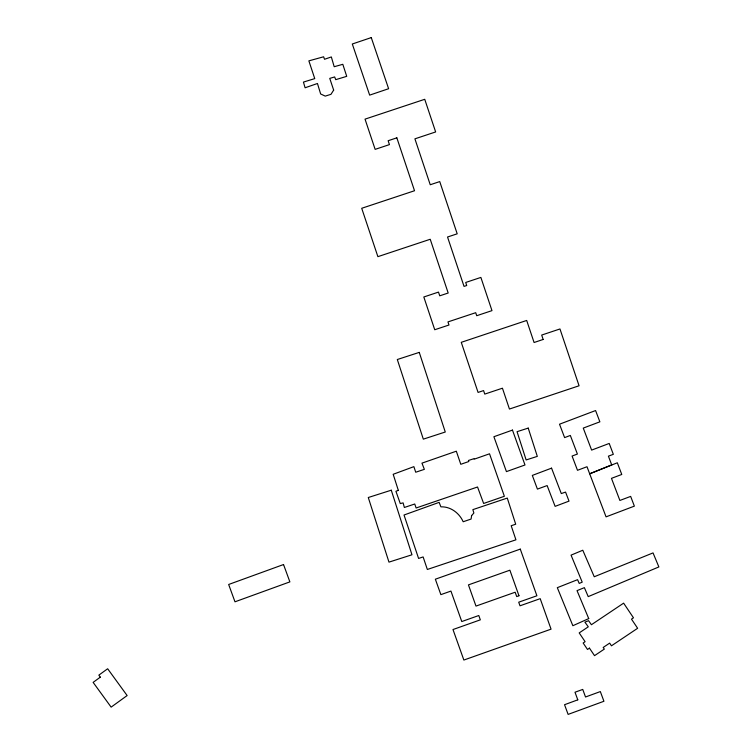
<?xml version="1.0" encoding="UTF-8"?>
<svg xmlns="http://www.w3.org/2000/svg" width="752" height="752" viewBox="0 0 752 752"><rect width="100%" height="100%" fill="white"/><g stroke="black" fill="none" stroke-linecap="round" stroke-linejoin="round"><path stroke-width="1.13" d="M471.626 515.581L471.09 519.059L463.176 521.747C459.35 513.08 450.598 506.444 440.888 506.848L439.14 502.364L404.021 515.017L418.582 558.435L423.122 556.931L427.343 569.471L515.928 539.814L511.191 525.723L515.703 524.219L507.28 498.078L472.867 509.63L473.873 513.024L471.626 515.581M333.662 90.108L330.965 94.329L325.249 96.115L320.643 93.962L317.457 83.491L305.096 87.777L303.432 82.09L314.75 78.612L308.865 60.865L323.633 56.785L324.526 59.276L331.331 56.945L334.198 66.721L342.809 64.305L346.719 76.347L335.721 79.665L334.649 76.939L329.752 78.387L333.662 90.108M100.326 677.157L93.126 682.374L111.136 707.134L127.135 695.553L107.658 668.763L98.841 675.136L100.326 677.157M589.455 648.139L587.5 649.465L583.148 642.998L585.103 641.682L579.2 632.902L588.29 626.82L584.896 622.158L588.581 620.673L591.41 624.733L623.624 603.151L633.475 617.806L631.483 619.131L637.63 628.277L611.461 645.808L609.646 643.12L603.189 647.463L604.307 649.108L594.522 655.659L589.455 648.139M588.731 618.595L572.855 625.72L557.317 587.669L577.564 579.679L579.219 583.43L582.208 582.151L571.059 555.136L582.791 550.238L594.249 576.765L653.037 552.908L658.874 566.933L588.224 596.618L584.379 587.65L577.028 590.63L588.731 618.595M611.714 464.886L589.681 473.798L606.056 516.85L634.368 506.134L630.655 496.395L619.883 500.456L611.47 478.347L621.763 474.465L617.326 462.781L589.681 473.798L587.002 466.729L577.498 470.301L572.084 456.05L577.404 454.048L570.336 435.446L564.611 437.608L559.516 424.203L595.584 410.545L599.87 421.825L583.261 428.095L591.627 450.1L609.205 443.454L613.331 454.321L608.415 456.163L611.714 464.886M398.325 490.36L395.928 491.272L400.28 503.577L403.11 502.881L404.36 507.478L414.747 504L416.119 507.995L477.539 486.995L483.639 503.464L504.366 496.282L489.533 453.804L474.239 459.162L474.117 458.645L468.44 460.468L468.787 461.521L460.788 464.304L456.323 451.2L421.957 463.138L424.354 469.351L415.715 472.228L413.882 466.644L393.183 474.286L398.325 490.36M551.554 468.148L532.322 475.414L537.417 489.101L547.136 485.576L555.117 506.359L569.01 501.123L565.56 492.081L561.293 493.566L551.554 468.148M577.79 699.839L564.545 704.709L568.117 714.4L603.922 701.268L600.34 691.577L585.526 696.991L582.744 689.424L574.998 692.235L577.79 699.839M283.532 564.536L228.655 584.483L234.981 601.807L289.877 581.879L283.532 564.536M512.469 430.088L493.895 436.724L506.434 471.617L524.99 464.98L512.469 430.088M518.974 595.753L516.709 596.571L515.158 592.228L475.988 606.093L468.44 584.887L509.884 570.195L518.974 595.753M520.281 549.12L435.352 579.209L440.869 594.644L450.937 591.081L461.775 621.547L478.789 615.521L480.331 619.845L452.986 629.537L463.862 660.049L551.056 629.161L540.199 598.658L520.008 605.802L518.711 602.192L536.9 595.772L520.281 549.12M371.262 37.6L352.303 44.001L369.655 95.128L388.615 88.717L371.262 37.6M543.16 339.462L534.08 342.508L526.691 320.455L461.267 342.329L478.075 392.431L483.574 390.579L484.758 394.095L502.439 388.201L509.442 409.041L579.068 385.776L559.967 328.962L541.684 335.063L543.16 339.462M396.84 137.832L388.145 140.727L389.442 144.61L375.145 149.366L365.03 119.136L424.739 99.302L435.643 131.948L414.907 138.838L430.238 184.748L439.741 181.589L457.197 233.816L447.534 237.012L464.031 286.399L466.719 285.516L465.714 282.461L480.876 277.422L491.977 310.632L476.702 315.718L475.715 312.691L447.957 321.912L448.991 325.014L434.741 329.743L423.818 296.984L438.491 292.096L439.741 295.818L448.183 293.017L430.229 239.268L377.889 256.658L361.712 208.285L414.521 190.745L396.84 137.832M419.259 352.387L397.31 359.522L423.32 439.149L445.269 432.015L419.259 352.387M528.224 428.095L517.047 431.686L526.137 459.951L537.313 456.379L528.224 428.095M391.275 490.201L368.283 497.514L388.972 562.129L411.964 554.779L391.275 490.201"/></g></svg>
